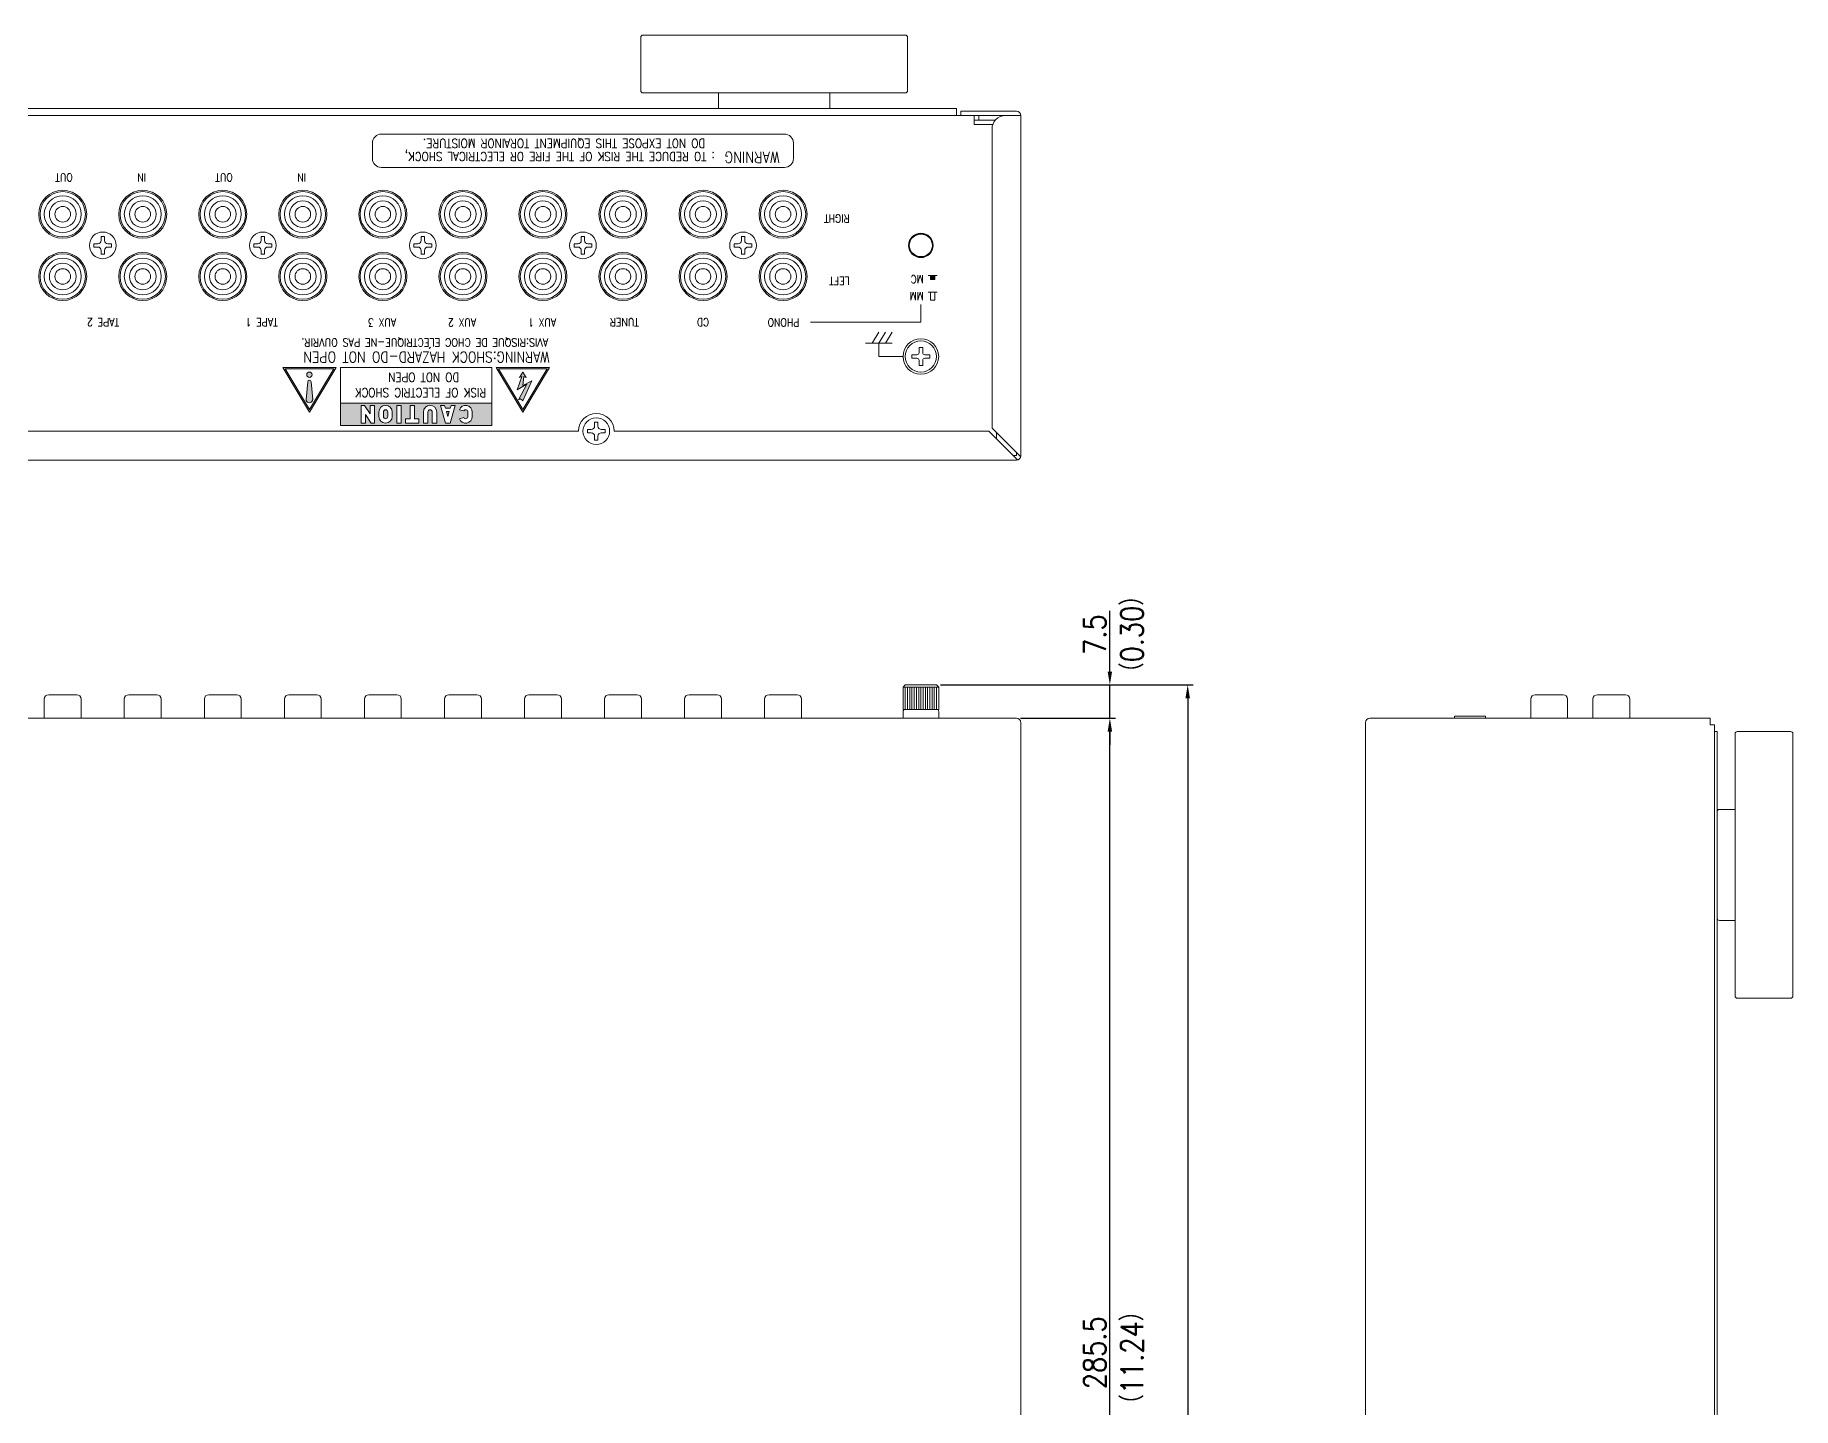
# Model space of a CAD drawing. Extents: x 184 to 790, y -30 to 610.
# Drawn here: x 394.3 to 789.6, y 301.5 to 610.3 of the extents above; entities that cross this region are included whole.
import ezdxf

# ---------------------------------------------------------------- set-up
doc = ezdxf.new("R2010")
doc.units = 0
doc.header["$LTSCALE"] = 0.5
doc.linetypes.add('PHANTOM2', pattern=[31.75, 15.875, -3.175, 3.175, -3.175, 3.175, -3.175])
doc.layers.get('DEFPOINTS').update_dxf_attribs({"linetype": 'CONTINUOUS', "lineweight": 25})
for name, color, linetype, lineweight in [('%%C3.5 Jack', 113, 'CONTINUOUS', 15), ('Bottom Chassis', 132, 'CONTINUOUS', 15), ('Center', 1, 'CONTINUOUS', 9), ('Foot', 51, 'CONTINUOUS', 15), ('Gnd Terminal', 135, 'CONTINUOUS', 13), ('Pin Jack', 52, 'CONTINUOUS', 15), ('Rear Chassis', 3, 'CONTINUOUS', 15), ('Screw', 54, 'CONTINUOUS', 15), ('Side Chassis', 7, 'CONTINUOUS', 18), ('Titol', 7, 'CONTINUOUS', 15), ('Upper Cover', 145, 'CONTINUOUS', 15)]:
    doc.layers.add(name, color=color, linetype=linetype, lineweight=lineweight)
doc.layers.add('PARTS', color=61, linetype='CONTINUOUS')
doc.styles.get("Standard").update_dxf_attribs({"font": 'romans.shx', "width": 0.85, "height": 5, "bigfont": 'bigfont.shx'})
doc.dimstyles.get("Standard").update_dxf_attribs({"dimscale": 0, "dimtxt": 2.5, "dimasz": 2, "dimexe": 0.325, "dimexo": 0.625, "dimgap": 0.09, "dimtad": 0, "dimdec": 1, "dimzin": 0, "dimdsep": 46, "dimtxsty": 'Standard', "dimcen": 0, "dimadec": 0, "dimazin": 0, "dimtfac": 1, "dimtdec": 1, "dimtofl": 0, "dimtmove": 0, "dimatfit": 3, "dimfxl": 0, "dimtolj": 1, "dimtzin": 0, "dimarcsym": 0})

# ---------------------------------------------------------------- blocks, each defined once
blk = doc.blocks.new('*D3')
at = {"layer": 'Center', "color": 1, "lineweight": -2}
for p, q in [((615.87, 456.64), (637.25, 456.64)), ((636, 174.14), (636, 453.64)), ((618, 171.14), (637.25, 171.14))]:
    blk.add_line(p, q, dxfattribs=at)
at = {"layer": 'Center', "color": 1}
for points in [[(635.5, 453.64), (636.5, 453.64), (636, 456.64)], [(635.5, 174.14), (636.5, 174.14), (636, 171.14)]]:
    blk.add_solid(points, dxfattribs=at)
at = {"layer": 'DEFPOINTS', "color": 0}
for p in [(615, 456.64), (636, 456.64), (617.12, 171.14)]:
    blk.add_point(p, dxfattribs=at)
at = {"layer": 'Center', "color": 7, "insert": (632.62, 313.89), "char_height": 5, "attachment_point": 5, "rotation": 90}
blk.add_mtext('\\A1;285.5', dxfattribs=at)
blk = doc.blocks.new('*D4')
at = {"layer": 'Center', "color": 1, "lineweight": -2}
for p, q in [((636, 467.14), (636, 480.8)), ((597.88, 464.14), (637.25, 464.14)), ((636, 456.64), (636, 464.14)), ((615.87, 456.64), (637.25, 456.64)), ((636, 453.64), (636, 450.64))]:
    blk.add_line(p, q, dxfattribs=at)
at = {"layer": 'Center', "color": 1}
for points in [[(635.5, 467.14), (636.5, 467.14), (636, 464.14)], [(635.5, 453.64), (636.5, 453.64), (636, 456.64)]]:
    blk.add_solid(points, dxfattribs=at)
at = {"layer": 'DEFPOINTS', "color": 0}
for p in [(597, 464.14), (636, 464.14), (615, 456.64)]:
    blk.add_point(p, dxfattribs=at)
at = {"layer": 'Center', "color": 7, "insert": (632.62, 475.47), "char_height": 5, "attachment_point": 5, "rotation": 90}
blk.add_mtext('\\A1;7.5', dxfattribs=at)
blk = doc.blocks.new('*D5')
at = {"layer": 'Center', "color": 1, "lineweight": -2}
for p, q in [((597.88, 464.14), (654.75, 464.14)), ((653.5, 461.14), (653.5, 122.14)), ((402, 119.14), (654.75, 119.14))]:
    blk.add_line(p, q, dxfattribs=at)
at = {"layer": 'Center', "color": 1}
for points in [[(653, 461.14), (654, 461.14), (653.5, 464.14)], [(653, 122.14), (654, 122.14), (653.5, 119.14)]]:
    blk.add_solid(points, dxfattribs=at)
at = {"layer": 'DEFPOINTS', "color": 0}
for p in [(597, 464.14), (401.12, 119.14), (653.5, 119.14)]:
    blk.add_point(p, dxfattribs=at)
at = {"layer": 'Center', "color": 7, "insert": (650.12, 291.64), "char_height": 5, "attachment_point": 5, "rotation": 90}
blk.add_mtext('\\A1;345', dxfattribs=at)

msp = doc.modelspace()

# ---------------------------------------------------------------- hatches: boundary and pattern name
at = {"layer": 'Titol', "linetype": 'Continuous'}
for color, points in [(256, [(595.645, 555.377), (596.645, 555.377), (596.645, 556.277), (595.645, 556.277)]), (7, [(482.939, 539.866), (482.998, 539.806), (483.247, 540.096), (483.229, 540.115)])]:
    msp.add_hatch(color=color, dxfattribs=at).paths.add_polyline_path(points)
h = msp.add_hatch(color=256, dxfattribs=at)
h.paths.add_polyline_path([(449.974, 535.536), (455.974, 525.536), (461.974, 535.536)])
h.paths.add_polyline_path([(461.444, 535.236), (455.974, 526.119), (450.504, 535.236)], flags=16)
h.paths.add_polyline_path([(456.574, 533.936, -1), (455.374, 533.936, -1)], flags=0)
h.paths.add_polyline_path([(456.349, 532.361), (456.711, 528.527, -1.2083333), (455.237, 528.527), (455.599, 532.361, -1)], flags=0)
h = msp.add_hatch(color=256, dxfattribs=at)
h.paths.add_polyline_path([(456.574, 533.936, 1), (455.374, 533.936, 1)])
h.paths.add_polyline_path([(455.224, 528.386, 1), (456.724, 528.386), (456.349, 532.361, 1), (455.599, 532.361)])
h = msp.add_hatch(color=256, dxfattribs=at)
h.paths.add_polyline_path([(509.974, 535.536), (497.974, 535.536), (503.974, 525.536)])
h.paths.add_polyline_path([(503.974, 526.119), (498.504, 535.236), (509.444, 535.236)], flags=16)
h.paths.add_polyline_path([(503.974, 528.036), (503.474, 528.536), (502.974, 528.286), (504.908, 531.784), (502.724, 530.536), (503.724, 533.536), (503.224, 533.286), (503.974, 534.536), (504.724, 533.286), (504.224, 533.536), (503.974, 531.536), (505.974, 532.536)], flags=0)
h = msp.add_hatch(color=256, dxfattribs=at)
h.paths.add_polyline_path([(496.974, 522.536), (496.974, 527.536), (462.974, 527.536), (462.974, 522.536)])
h.paths.add_polyline_path([(492.612, 524.536, -0.843039), (489.698, 524.036), (490.679, 524.286, 0.767327), (491.612, 524.536), (491.612, 525.536, 0.767327), (490.679, 525.786), (489.698, 526.036, -0.843039), (492.612, 525.536), (492.612, 525.423)], flags=16)
h.paths.add_polyline_path([(487.612, 523.036), (486.612, 523.036), (485.469, 527.036), (486.392, 527.036), (486.564, 526.436), (487.661, 526.436), (487.832, 527.036), (488.755, 527.036)], flags=16)
h.paths.add_polyline_path([(487.432, 525.636), (487.112, 524.516), (486.792, 525.636)], flags=0)
h.paths.add_polyline_path([(484.612, 523.036), (483.612, 523.036), (483.612, 525.536, 1), (482.612, 525.536), (482.612, 523.036), (481.612, 523.036), (481.612, 525.423), (481.612, 525.536, -1), (484.612, 525.536), (484.612, 525.423)], flags=16)
h.paths.add_polyline_path([(480.612, 524.036), (480.612, 523.036), (477.612, 523.036), (477.612, 524.036), (478.612, 524.036), (478.612, 525.423), (478.612, 527.036), (479.612, 527.036), (479.612, 525.423), (479.612, 524.036)], flags=16)
h.paths.add_polyline_path([(476.612, 523.036), (475.612, 523.036), (475.612, 525.423), (475.612, 527.036), (476.612, 527.036), (476.612, 525.423)], flags=16)
h.paths.add_polyline_path([(474.612, 524.536, -1), (471.612, 524.536), (471.612, 525.536, -1), (474.612, 525.536)], flags=16)
h.paths.add_polyline_path([(473.612, 524.536, -1), (472.612, 524.536), (472.612, 525.536, -1), (473.612, 525.536)], flags=0)
h.paths.add_polyline_path([(470.612, 524.598), (470.612, 523.036), (469.862, 523.036), (468.612, 524.981), (468.612, 523.036), (467.612, 523.036), (467.612, 524.598), (467.612, 527.036), (468.362, 527.036), (469.612, 525.092), (469.612, 527.036), (470.612, 527.036)], flags=16)

# ---------------------------------------------------------------- linework, layer by layer
at = {"layer": '%%C3.5 Jack'}
for p, q in [((713.5, 457.141), (720.5, 457.141)), ((713.5, 456.641), (713.5, 457.141)), ((720.5, 457.141), (720.5, 456.641))]:
    msp.add_line(p, q, dxfattribs=at)
at = {"layer": 'Bottom Chassis'}
for p, q in [((199.5, 593.827), (601.5, 593.827)), ((601.5, 593.827), (601.5, 592.227)), ((601.5, 592.227), (199.5, 592.227)), ((772, 453.641), (772.6, 453.641)), ((772.6, 453.641), (772.6, 183.141))]:
    msp.add_line(p, q, dxfattribs=at)
at = {"layer": 'Foot'}
for p, q in [((530.5, 609.827), (530.5, 597.827)), ((590, 610.327), (531, 610.327)), ((590.5, 597.827), (590.5, 609.827)), ((531, 597.327), (590, 597.327)), ((548, 597.327), (548, 593.827)), ((573, 593.827), (573, 597.327)), ((548, 593.827), (573, 593.827)), ((776.6, 394.141), (776.6, 453.141)), ((777.1, 453.641), (789.1, 453.641)), ((789.6, 453.141), (789.6, 394.141)), ((772.6, 435.641), (772.6, 411.641)), ((776.6, 436.141), (773.1, 436.141)), ((773.1, 411.141), (776.6, 411.141)), ((789.1, 393.641), (777.1, 393.641))]:
    msp.add_line(p, q, dxfattribs=at)
for centre, start, end in [((531, 609.827), 90, 180), ((590, 609.827), 0, 90), ((531, 597.827), 180, 270), ((590, 597.827), 270, 0), ((777.1, 453.141), 90, 180), ((789.1, 453.141), 0, 90), ((773.1, 435.641), 90, 180), ((773.1, 411.641), 180, 270), ((777.1, 394.141), 180, 270), ((789.1, 394.141), 270, 0)]:
    msp.add_arc(centre, 0.5, start, end, dxfattribs=at)
at = {"layer": 'Gnd Terminal'}
for p, q in [((591.5, 537.627), (591.5, 538.427)), ((591.5, 538.427), (592.6, 538.427)), ((592.6, 537.627), (591.5, 537.627)), ((593.1, 538.927), (593.1, 540.027)), ((593.1, 540.027), (593.9, 540.027)), ((593.9, 540.027), (593.9, 538.927)), ((594.4, 538.427), (595.5, 538.427)), ((595.5, 537.627), (594.4, 537.627)), ((595.5, 538.427), (595.5, 537.627)), ((593.1, 536.027), (593.1, 537.127)), ((593.9, 536.027), (593.1, 536.027)), ((593.9, 537.127), (593.9, 536.027)), ((589.5, 463.641), (590, 464.141)), ((589.5, 463.641), (589.5, 458.641)), ((597.5, 463.641), (589.5, 463.641)), ((590, 464.141), (597, 464.141)), ((590, 463.641), (590, 458.641)), ((590.5, 463.641), (590.5, 458.641)), ((591, 463.641), (591, 458.641)), ((591.5, 463.641), (591.5, 458.641)), ((592, 463.641), (592, 458.641)), ((592.5, 463.641), (592.5, 458.641)), ((593, 463.641), (593, 458.641)), ((593.5, 463.641), (593.5, 458.641)), ((594, 463.641), (594, 458.641)), ((594.5, 463.641), (594.5, 458.641)), ((595, 463.641), (595, 458.641)), ((595.5, 463.641), (595.5, 458.641)), ((596, 463.641), (596, 458.641)), ((596.5, 463.641), (596.5, 458.641)), ((597, 464.141), (597.5, 463.641)), ((597, 463.641), (597, 458.641)), ((597.5, 463.641), (597.5, 458.641)), ((597.5, 458.641), (589.5, 458.641)), ((589.5, 458.141), (589.5, 456.641)), ((597.5, 458.141), (597.5, 456.641))]:
    msp.add_line(p, q, dxfattribs=at)
for radius in [4, 3.5]:
    msp.add_circle((593.5, 538.027), radius, dxfattribs=at)
for centre, start, end in [((592.6, 538.927), 270, 0), ((592.6, 537.127), 0, 90), ((594.4, 538.927), 180, 270), ((594.4, 537.127), 90, 180), ((590, 458.141), 90, 180), ((597, 458.141), 0, 90)]:
    msp.add_arc(centre, 0.5, start, end, dxfattribs=at)
at = {"layer": 'PARTS'}
msp.add_circle((593.5, 563.027), 2.6, dxfattribs=at)
at = {"layer": 'Pin Jack', "linetype": 'Continuous'}
for p, q in [((396.35, 456.641), (396.35, 460.941)), ((397.35, 461.941), (403.65, 461.941)), ((404.65, 460.941), (404.65, 456.641)), ((414.35, 456.641), (414.35, 460.941)), ((415.35, 461.941), (421.65, 461.941)), ((422.65, 460.941), (422.65, 456.641)), ((432.35, 456.641), (432.35, 460.941)), ((433.35, 461.941), (439.65, 461.941)), ((440.65, 460.941), (440.65, 456.641)), ((450.35, 456.641), (450.35, 460.941)), ((451.35, 461.941), (457.65, 461.941)), ((458.65, 460.941), (458.65, 456.641)), ((468.35, 456.641), (468.35, 460.941)), ((469.35, 461.941), (475.65, 461.941)), ((476.65, 460.941), (476.65, 456.641)), ((486.35, 456.641), (486.35, 460.941)), ((487.35, 461.941), (493.65, 461.941)), ((494.65, 460.941), (494.65, 456.641)), ((504.35, 456.641), (504.35, 460.941)), ((505.35, 461.941), (511.65, 461.941)), ((512.65, 460.941), (512.65, 456.641)), ((522.35, 456.641), (522.35, 460.941)), ((523.35, 461.941), (529.65, 461.941)), ((530.65, 460.941), (530.65, 456.641)), ((540.35, 456.641), (540.35, 460.941)), ((541.35, 461.941), (547.65, 461.941)), ((548.65, 460.941), (548.65, 456.641)), ((558.35, 456.641), (558.35, 460.941)), ((559.35, 461.941), (565.65, 461.941)), ((566.65, 460.941), (566.65, 456.641)), ((730.65, 456.641), (730.65, 460.941)), ((731.65, 461.941), (737.95, 461.941)), ((738.95, 460.941), (738.95, 456.641)), ((744.65, 456.641), (744.65, 460.941)), ((745.65, 461.941), (751.95, 461.941)), ((752.95, 460.941), (752.95, 456.641))]:
    msp.add_line(p, q, dxfattribs=at)
at = {"layer": 'Pin Jack'}
for centre in [(400.5, 570.027), (418.5, 570.027), (436.5, 570.027), (454.5, 570.027), (472.5, 570.027), (490.5, 570.027), (508.5, 570.027), (526.5, 570.027), (544.5, 570.027), (562.5, 570.027), (400.5, 556.027), (418.5, 556.027), (436.5, 556.027), (454.5, 556.027), (472.5, 556.027), (490.5, 556.027), (508.5, 556.027), (526.5, 556.027), (544.5, 556.027), (562.5, 556.027)]:
    msp.add_circle(centre, 5.1, dxfattribs=at)
at = {"layer": 'Pin Jack', "linetype": 'Continuous'}
for centre, radius in [((400.5, 570.027), 4.15), ((418.5, 570.027), 4.15), ((436.5, 570.027), 4.15), ((454.5, 570.027), 4.15), ((472.5, 570.027), 4.15), ((490.5, 570.027), 4.15), ((508.5, 570.027), 4.15), ((526.5, 570.027), 4.15), ((544.5, 570.027), 4.15), ((562.5, 570.027), 4.15), ((400.5, 570.027), 3), ((400.5, 570.027), 1.75), ((418.5, 570.027), 3), ((418.5, 570.027), 1.75), ((436.5, 570.027), 3), ((436.5, 570.027), 1.75), ((454.5, 570.027), 3), ((454.5, 570.027), 1.75), ((472.5, 570.027), 3), ((472.5, 570.027), 1.75), ((490.5, 570.027), 3), ((490.5, 570.027), 1.75), ((508.5, 570.027), 3), ((508.5, 570.027), 1.75), ((526.5, 570.027), 3), ((526.5, 570.027), 1.75), ((544.5, 570.027), 3), ((544.5, 570.027), 1.75), ((562.5, 570.027), 3), ((562.5, 570.027), 1.75), ((400.5, 556.027), 4.15), ((400.5, 556.027), 3), ((400.5, 556.027), 1.75), ((418.5, 556.027), 4.15), ((418.5, 556.027), 3), ((418.5, 556.027), 1.75), ((436.5, 556.027), 4.15), ((436.5, 556.027), 3), ((436.5, 556.027), 1.75), ((454.5, 556.027), 4.15), ((454.5, 556.027), 3), ((454.5, 556.027), 1.75), ((472.5, 556.027), 4.15), ((472.5, 556.027), 3), ((472.5, 556.027), 1.75), ((490.5, 556.027), 4.15), ((490.5, 556.027), 3), ((490.5, 556.027), 1.75), ((508.5, 556.027), 4.15), ((508.5, 556.027), 3), ((508.5, 556.027), 1.75), ((526.5, 556.027), 4.15), ((526.5, 556.027), 3), ((526.5, 556.027), 1.75), ((544.5, 556.027), 4.15), ((544.5, 556.027), 3), ((544.5, 556.027), 1.75), ((562.5, 556.027), 4.15), ((562.5, 556.027), 3), ((562.5, 556.027), 1.75)]:
    msp.add_circle(centre, radius, dxfattribs=at)
for centre, start, end in [((397.35, 460.941), 90, 180), ((403.65, 460.941), 0, 90), ((415.35, 460.941), 90, 180), ((421.65, 460.941), 0, 90), ((433.35, 460.941), 90, 180), ((439.65, 460.941), 0, 90), ((451.35, 460.941), 90, 180), ((457.65, 460.941), 0, 90), ((469.35, 460.941), 90, 180), ((475.65, 460.941), 0, 90), ((487.35, 460.941), 90, 180), ((493.65, 460.941), 0, 90), ((505.35, 460.941), 90, 180), ((511.65, 460.941), 0, 90), ((523.35, 460.941), 90, 180), ((529.65, 460.941), 0, 90), ((541.35, 460.941), 90, 180), ((547.65, 460.941), 0, 90), ((559.35, 460.941), 90, 180), ((565.65, 460.941), 0, 90), ((731.65, 460.941), 90, 180), ((737.95, 460.941), 0, 90), ((745.65, 460.941), 90, 180), ((751.95, 460.941), 0, 90)]:
    msp.add_arc(centre, 1, start, end, dxfattribs=at)
at = {"layer": 'Rear Chassis'}
for p, q in [((195.5, 592.227), (605.5, 592.227)), ((605.5, 592.227), (605.5, 590.227)), ((605.5, 590.227), (609.672, 590.227)), ((610.5, 520.934), (610.5, 519.519))]:
    msp.add_line(p, q, dxfattribs=at)
for centre, radius in [((400.5, 570.027), 5.4), ((418.5, 570.027), 5.4), ((436.5, 570.027), 5.4), ((454.5, 570.027), 5.4), ((472.5, 570.027), 5.4), ((490.5, 570.027), 5.4), ((508.5, 570.027), 5.4), ((526.5, 570.027), 5.4), ((544.5, 570.027), 5.4), ((562.5, 570.027), 5.4), ((593.5, 563.027), 2.75), ((400.5, 556.027), 5.4), ((418.5, 556.027), 5.4), ((436.5, 556.027), 5.4), ((454.5, 556.027), 5.4), ((472.5, 556.027), 5.4), ((490.5, 556.027), 5.4), ((508.5, 556.027), 5.4), ((526.5, 556.027), 5.4), ((544.5, 556.027), 5.4), ((562.5, 556.027), 5.4)]:
    msp.add_circle(centre, radius, dxfattribs=at)
at = {"layer": 'Screw'}
for p, q in [((407.5, 562.652), (407.5, 563.402)), ((407.5, 563.402), (408.375, 563.402)), ((408.375, 562.652), (407.5, 562.652)), ((409.125, 564.152), (409.125, 565.027)), ((409.125, 565.027), (409.875, 565.027)), ((409.125, 561.027), (409.125, 561.902)), ((409.875, 565.027), (409.875, 564.152)), ((409.875, 561.902), (409.875, 561.027)), ((410.625, 563.402), (411.5, 563.402)), ((411.5, 562.652), (410.625, 562.652)), ((411.5, 563.402), (411.5, 562.652)), ((443.5, 562.652), (443.5, 563.402)), ((443.5, 563.402), (444.375, 563.402)), ((444.375, 562.652), (443.5, 562.652)), ((445.125, 564.152), (445.125, 565.027)), ((445.125, 565.027), (445.875, 565.027)), ((445.125, 561.027), (445.125, 561.902)), ((445.875, 565.027), (445.875, 564.152)), ((445.875, 561.902), (445.875, 561.027)), ((446.625, 563.402), (447.5, 563.402)), ((447.5, 562.652), (446.625, 562.652)), ((447.5, 563.402), (447.5, 562.652)), ((479.5, 562.652), (479.5, 563.402)), ((479.5, 563.402), (480.375, 563.402)), ((480.375, 562.652), (479.5, 562.652)), ((481.125, 564.152), (481.125, 565.027)), ((481.125, 565.027), (481.875, 565.027)), ((481.125, 561.027), (481.125, 561.902)), ((481.875, 565.027), (481.875, 564.152)), ((481.875, 561.902), (481.875, 561.027)), ((482.625, 563.402), (483.5, 563.402)), ((483.5, 562.652), (482.625, 562.652)), ((483.5, 563.402), (483.5, 562.652)), ((515.5, 562.652), (515.5, 563.402)), ((515.5, 563.402), (516.375, 563.402)), ((516.375, 562.652), (515.5, 562.652)), ((517.125, 564.152), (517.125, 565.027)), ((517.125, 565.027), (517.875, 565.027)), ((517.125, 561.027), (517.125, 561.902)), ((517.875, 565.027), (517.875, 564.152)), ((517.875, 561.902), (517.875, 561.027)), ((518.625, 563.402), (519.5, 563.402)), ((519.5, 562.652), (518.625, 562.652)), ((519.5, 563.402), (519.5, 562.652)), ((551.5, 562.652), (551.5, 563.402)), ((551.5, 563.402), (552.375, 563.402)), ((552.375, 562.652), (551.5, 562.652)), ((553.125, 564.152), (553.125, 565.027)), ((553.125, 565.027), (553.875, 565.027)), ((553.125, 561.027), (553.125, 561.902)), ((553.875, 565.027), (553.875, 564.152)), ((553.875, 561.902), (553.875, 561.027)), ((554.625, 563.402), (555.5, 563.402)), ((555.5, 562.652), (554.625, 562.652)), ((555.5, 563.402), (555.5, 562.652)), ((409.875, 561.027), (409.125, 561.027)), ((445.875, 561.027), (445.125, 561.027)), ((481.875, 561.027), (481.125, 561.027)), ((517.875, 561.027), (517.125, 561.027)), ((553.875, 561.027), (553.125, 561.027)), ((520.125, 522.352), (520.125, 523.227)), ((520.125, 523.227), (520.875, 523.227)), ((520.875, 523.227), (520.875, 522.352)), ((518.5, 520.852), (518.5, 521.602)), ((518.5, 521.602), (519.375, 521.602)), ((519.375, 520.852), (518.5, 520.852)), ((520.125, 519.227), (520.125, 520.102)), ((520.875, 519.227), (520.125, 519.227)), ((520.875, 520.102), (520.875, 519.227)), ((521.625, 521.602), (522.5, 521.602)), ((522.5, 520.852), (521.625, 520.852)), ((522.5, 521.602), (522.5, 520.852))]:
    msp.add_line(p, q, dxfattribs=at)
for centre in [(409.5, 563.027), (445.5, 563.027), (481.5, 563.027), (517.5, 563.027), (553.5, 563.027), (520.5, 521.227)]:
    msp.add_circle(centre, 3, dxfattribs=at)
for centre, start, end in [((408.375, 564.152), 270, 0), ((408.375, 561.902), 0, 90), ((410.625, 564.152), 180, 270), ((410.625, 561.902), 90, 180), ((444.375, 564.152), 270, 0), ((444.375, 561.902), 0, 90), ((446.625, 564.152), 180, 270), ((446.625, 561.902), 90, 180), ((480.375, 564.152), 270, 0), ((480.375, 561.902), 0, 90), ((482.625, 564.152), 180, 270), ((482.625, 561.902), 90, 180), ((516.375, 564.152), 270, 0), ((516.375, 561.902), 0, 90), ((518.625, 564.152), 180, 270), ((518.625, 561.902), 90, 180), ((552.375, 564.152), 270, 0), ((552.375, 561.902), 0, 90), ((554.625, 564.152), 180, 270), ((554.625, 561.902), 90, 180), ((519.375, 522.352), 270, 0), ((521.625, 522.352), 180, 270), ((519.375, 520.102), 0, 90), ((521.625, 520.102), 90, 180)]:
    msp.add_arc(centre, 0.75, start, end, dxfattribs=at)
at = {"layer": 'Side Chassis'}
for p, q in [((610.264, 591.227), (605.5, 591.227)), ((606.5, 591.227), (606.5, 592.227))]:
    msp.add_line(p, q, dxfattribs=at)
at = {"layer": 'Titol', "linetype": 'Continuous'}
for p, q in [((470.156, 582.562), (470.156, 586.062)), ((472.156, 588.062), (562.825, 588.062)), ((564.825, 586.062), (564.825, 582.562)), ((562.825, 580.562), (472.156, 580.562)), ((597.145, 556.277), (595.145, 556.277)), ((595.645, 555.377), (595.645, 556.277)), ((596.645, 555.377), (595.645, 555.377)), ((596.645, 555.377), (596.645, 556.277)), ((593.5, 549.694), (593.5, 545.727)), ((597.145, 552.477), (595.145, 552.477)), ((595.645, 550.677), (595.645, 552.477)), ((596.645, 550.677), (595.645, 550.677)), ((596.645, 550.677), (596.645, 552.477)), ((593.5, 545.727), (568.662, 545.727)), ((582.569, 541.027), (584.012, 543.527)), ((584.069, 541.027), (585.512, 543.527)), ((585.569, 541.027), (587.012, 543.527)), ((581.069, 541.027), (587.069, 541.027)), ((584.069, 541.027), (584.069, 538.027)), ((461.974, 535.536), (449.974, 535.536)), ((455.974, 525.536), (449.974, 535.536)), ((461.444, 535.236), (450.504, 535.236)), ((455.974, 526.119), (450.504, 535.236)), ((461.974, 535.536), (455.974, 525.536)), ((461.444, 535.236), (455.974, 526.119)), ((462.974, 535.536), (462.974, 522.536)), ((496.974, 535.536), (462.974, 535.536)), ((496.974, 522.536), (496.974, 535.536)), ((509.974, 535.536), (497.974, 535.536)), ((503.974, 525.536), (497.974, 535.536)), ((509.444, 535.236), (498.504, 535.236)), ((503.974, 526.119), (498.504, 535.236)), ((503.224, 533.286), (503.974, 534.536)), ((509.974, 535.536), (503.974, 525.536)), ((509.444, 535.236), (503.974, 526.119)), ((504.724, 533.286), (503.974, 534.536)), ((455.599, 532.361), (455.224, 528.386)), ((456.349, 532.361), (456.724, 528.386)), ((503.724, 533.536), (502.724, 530.536)), ((504.908, 531.784), (502.724, 530.536)), ((504.908, 531.784), (502.974, 528.286)), ((503.724, 533.536), (503.224, 533.286)), ((504.224, 533.536), (503.974, 531.536)), ((505.974, 532.536), (503.974, 531.536)), ((505.974, 532.536), (503.974, 528.036)), ((504.224, 533.536), (504.724, 533.286)), ((462.974, 527.536), (496.974, 527.536)), ((467.612, 527.036), (467.612, 524.598)), ((468.362, 527.036), (467.612, 527.036)), ((469.612, 525.092), (468.362, 527.036)), ((469.612, 527.036), (469.612, 525.092)), ((470.612, 527.036), (469.612, 527.036)), ((470.612, 527.036), (470.612, 524.598)), ((475.612, 525.423), (475.612, 527.036)), ((475.612, 527.036), (476.612, 527.036)), ((476.612, 527.036), (476.612, 525.423)), ((478.612, 525.423), (478.612, 527.036)), ((478.612, 527.036), (479.612, 527.036)), ((479.612, 527.036), (479.612, 525.423)), ((486.392, 527.036), (485.469, 527.036)), ((486.612, 523.036), (485.469, 527.036)), ((486.564, 526.436), (486.392, 527.036)), ((486.564, 526.436), (487.661, 526.436)), ((488.755, 527.036), (487.612, 523.036)), ((487.832, 527.036), (487.661, 526.436)), ((488.755, 527.036), (487.832, 527.036)), ((490.679, 525.786), (489.698, 526.036)), ((503.474, 528.536), (502.974, 528.286)), ((503.974, 528.036), (503.474, 528.536)), ((462.974, 522.536), (496.974, 522.536)), ((467.612, 524.598), (467.612, 523.036)), ((467.612, 523.036), (468.612, 523.036)), ((468.612, 523.036), (468.612, 524.981)), ((469.862, 523.036), (468.612, 524.981)), ((470.612, 523.036), (469.862, 523.036)), ((470.612, 524.598), (470.612, 523.036)), ((471.612, 525.536), (471.612, 524.536)), ((472.612, 525.536), (472.612, 524.536)), ((473.612, 525.536), (473.612, 524.536)), ((474.612, 525.536), (474.612, 524.536)), ((475.612, 523.036), (475.612, 525.423)), ((476.612, 523.036), (475.612, 523.036)), ((476.612, 525.423), (476.612, 523.036)), ((477.612, 524.036), (478.612, 524.036)), ((477.612, 523.036), (477.612, 524.036)), ((480.612, 523.036), (477.612, 523.036)), ((478.612, 524.036), (478.612, 525.423)), ((479.612, 525.423), (479.612, 524.036)), ((479.612, 524.036), (480.612, 524.036)), ((480.612, 524.036), (480.612, 523.036)), ((481.612, 525.423), (481.612, 525.536)), ((481.612, 523.036), (481.612, 525.423)), ((482.612, 523.036), (481.612, 523.036)), ((482.612, 525.536), (482.612, 523.036)), ((483.612, 525.536), (483.612, 523.036)), ((484.612, 523.036), (483.612, 523.036)), ((484.612, 525.536), (484.612, 525.423)), ((484.612, 525.423), (484.612, 523.036)), ((487.612, 523.036), (486.612, 523.036)), ((487.112, 524.516), (486.792, 525.636)), ((486.792, 525.636), (487.432, 525.636)), ((487.432, 525.636), (487.112, 524.516)), ((490.679, 524.286), (489.698, 524.036)), ((491.612, 525.536), (491.612, 524.536)), ((492.612, 525.536), (492.612, 525.423)), ((492.612, 525.423), (492.612, 524.536))]:
    msp.add_line(p, q, dxfattribs=at)
at = {"layer": 'Titol', "color": 7, "linetype": 'Continuous'}
for p, q in [((483.229, 540.115), (482.939, 539.866)), ((482.998, 539.806), (482.939, 539.866)), ((483.247, 540.096), (482.998, 539.806)), ((483.247, 540.096), (483.229, 540.115))]:
    msp.add_line(p, q, dxfattribs=at)
at = {"layer": 'Titol', "linetype": 'PHANTOM2'}
msp.add_line((584.069, 538.027), (589.5, 538.027), dxfattribs=at)
at = {"layer": 'Titol', "linetype": 'Continuous'}
msp.add_circle((455.974, 533.936), 0.6, dxfattribs=at)
for centre, radius, start, end in [((472.156, 586.062), 2, 90, 180), ((562.825, 586.062), 2, 0, 90), ((472.156, 582.562), 2, 180, 270), ((562.825, 582.562), 2, 270, 0), ((455.974, 532.361), 0.375, 0, 180), ((455.974, 528.386), 0.75, 169.22138, 10.77862), ((473.112, 525.536), 1.5, 0, 180), ((473.112, 525.536), 0.5, 0, 180), ((483.112, 525.536), 1.5, 0, 180), ((483.112, 525.536), 0.5, 0, 180), ((491.112, 525.536), 1.5, 0, 160.52878), ((491.112, 525.536), 0.5, 0, 150), ((473.112, 524.536), 1.5, 180, 0), ((473.112, 524.536), 0.5, 180, 0), ((491.112, 524.536), 1.5, 199.47122, 0), ((491.112, 524.536), 0.5, 210, 0)]:
    msp.add_arc(centre, radius, start, end, dxfattribs=at)
at = {"layer": 'Upper Cover'}
for p, q in [((615, 593.227), (602.5, 593.227)), ((602.5, 593.227), (602.5, 592.227)), ((602.5, 592.227), (616, 592.227)), ((609.5, 589.227), (609.5, 521.934)), ((616, 515.727), (616, 592.227)), ((615.966, 515.468), (609.5, 521.934)), ((516.5, 521.227), (284.5, 521.227)), ((608.793, 521.227), (524.5, 521.227)), ((615.259, 514.761), (608.793, 521.227)), ((186, 514.727), (615, 514.727)), ((614.293, 515.727), (615, 515.727)), ((615, 515.727), (615, 516.434)), ((615, 456.641), (186, 456.641)), ((616, 455.641), (616, 171.141)), ((693.5, 172.141), (693.5, 455.641)), ((694.5, 456.641), (771, 456.641)), ((771, 456.641), (771, 455.141)), ((771, 455.141), (772, 455.141)), ((772, 455.141), (772, 172.641))]:
    msp.add_line(p, q, dxfattribs=at)
for centre, radius, start, end in [((615, 592.227), 1, 0, 90), ((612.5, 589.227), 3, 90, 180), ((520.5, 521.227), 4, 0, 180), ((615, 515.727), 1, 270, 0), ((615, 455.641), 1, 0, 90), ((694.5, 455.641), 1, 90, 180)]:
    msp.add_arc(centre, radius, start, end, dxfattribs=at)

# ---------------------------------------------------------------- texts
at = {"layer": 'Center', "color": 7, "char_height": 5, "width": 32.747, "attachment_point": 1, "rotation": 90}
for s, insert in [('（0.30）', (638.483, 464.525)), ('（11.24）', (638.483, 299.899))]:
    msp.add_mtext(s, dxfattribs=dict(at, insert=insert))
at = {"layer": 'Titol', "linetype": 'Continuous', "attachment_point": 1, "rotation": 180}
for s, insert, char_height, width in [('DO NOT EXPOSE THIS EQUIPMENT TORAINOR MOISTURE.', (544.987, 584.978), 2, 88.401), (': TO REDUCE THE RISK OF THE FIRE OR ELECTRICAL SHOCK,', (547.144, 582.013), 2, 97.506), ('WARNING', (561.729, 581.581), 2.5, 26.3217), ('OUT', (402.75, 577.433), 1.8, 5.9971), ('IN', (419.262, 577.433), 1.8, 4.2837), ('OUT', (438.733, 577.433), 1.8, 5.9971), ('IN', (455.245, 577.433), 1.8, 4.2837), ('RIGHT', (577.48, 568.147), 1.8, 11.2064), ('LEFT', (577.48, 554.119), 1.8, 11.3526), ('MC', (594.13, 554.488), 1.8, 3.7223), ('MM', (594.13, 550.706), 1.8, 2.5974), ('TAPE 2', (413.187, 544.818), 1.8, 11.6827), ('TAPE 1', (448.858, 544.818), 1.8, 11.6827), ('AUX 3', (475.465, 544.753), 1.8, 7.4586), ('AUX 2', (493.448, 544.753), 1.8, 7.4586), ('AUX 1', (511.448, 544.753), 1.8, 7.4586), ('TUNER', (530.092, 544.821), 1.8, 9.7147), ('CD', (545.874, 544.842), 1.8, 3.6192), ('PHONO', (566.175, 544.782), 1.8, 16.3017)]:
    msp.add_mtext(s, dxfattribs=dict(at, insert=insert, char_height=char_height, width=width))
at = {"layer": 'Titol', "color": 7, "linetype": 'Continuous', "attachment_point": 1, "rotation": 180}
for s, insert, char_height, width in [('AVIS:RISQUE DE CHOC ELECTRIQUE-NE PAS OUVRIR.', (509.666, 540.245), 1.85, 61.4449), ('WARNING:SHOCK HAZARD-DO NOT OPEN', (509.974, 536.693), 2.4, 61.8269), ('DO NOT OPEN', (489.666, 532.335), 2, 23.4071), ('RISK OF ELECTRIC SHOCK', (495.752, 528.904), 2, 33.004)]:
    msp.add_mtext(s, dxfattribs=dict(at, insert=insert, char_height=char_height, width=width))

# ---------------------------------------------------------------- dimensions: what is measured, and where the dimension line sits
at = {"layer": 'Center'}
for base, p1, p2, picture, middle in [((636, 464.141), (615, 456.641), (597, 464.141), '*D4', (632.625, 475.468)), ((653.5, 119.141), (597, 464.141), (401.125, 119.141), '*D5', (650.125, 291.641)), ((636, 456.641), (617.125, 171.141), (615, 456.641), '*D3', (632.625, 313.891))]:
    dim = msp.add_linear_dim(base=base, p1=p1, p2=p2, angle=90, dimstyle='Standard', override={"dimscale": 1, "dimasz": 3, "dimexe": 1.25, "dimexo": 0.875, "dimgap": 0.875, "dimtad": 1, "dimdec": 2, "dimzin": 8, "dimclrd": 1, "dimclre": 1, "dimclrt": 7, "dimtdec": 2, "dimtofl": 1}, dxfattribs=at)
    dim.commit()
    dim.dimension.update_dxf_attribs({"geometry": picture, "text_midpoint": middle})

doc.saveas('drawing.dxf')
